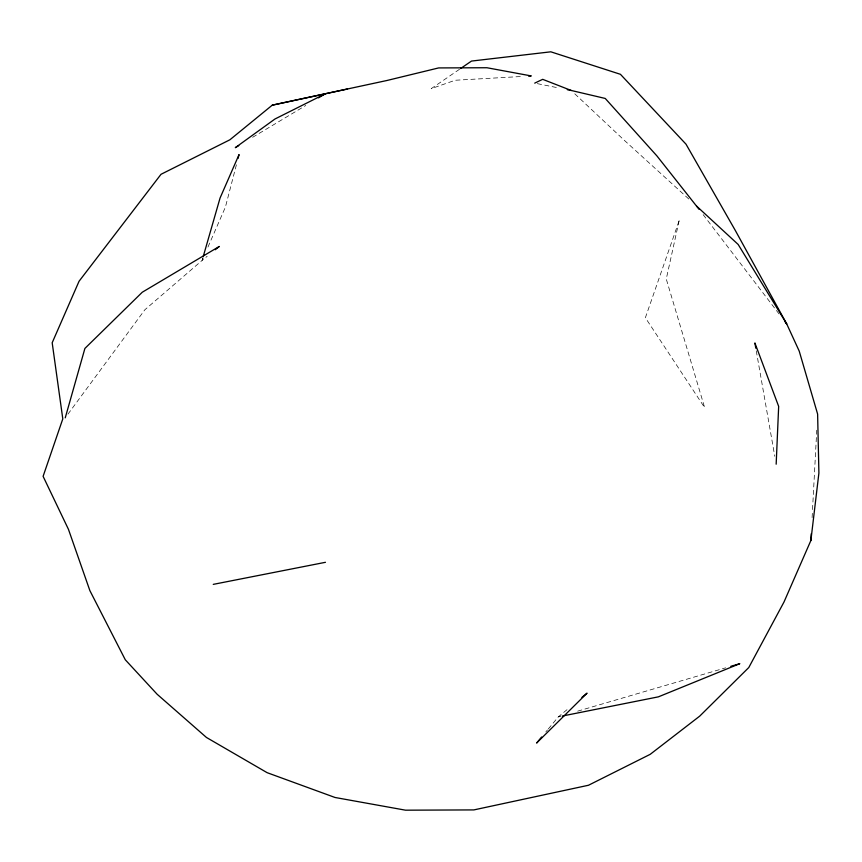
<?xml version="1.0" encoding="UTF-8"?>
<svg xmlns="http://www.w3.org/2000/svg" width="862" height="862" viewBox="0 0 862 862"><rect width="100%" height="100%" fill="white"/><g stroke="black" fill="none" stroke-linecap="round" stroke-linejoin="round"><path stroke-width="0.65" stroke-dasharray="4.31 3.23" d="M812.101 517.631L812.457 510.907M812.532 509.571L816.756 430.224M236.393 164.825L225.391 207.16L206.88 249.517M202.85 257.867L202.117 260.41L144.859 309.77L67.624 414.59M203.173 257.997L202.117 260.41L207.171 256.305M545.818 731.957L547.489 729.942M548.329 728.929L558.371 716.818L568.608 708.37M459.511 69.283L431.194 88.667L455.179 80.252L521.909 76.47M252.631 137.295L305.773 105.476M560.947 716.063L558.371 716.818L561 716.29M577.68 711.161L725.664 667.824M537.317 83.646L559.481 88.107M688.77 198.982L623.722 139.773L573.165 92.299M703.144 214.649L779.431 314.414M756.265 350.845L774.776 456.289M679.127 220.715L666.261 279.008L704.674 407.661L645.369 317.744L679.127 220.715"/><path stroke-width="1.29" d="M776.166 464.198L778.666 406.39L754.886 342.936L755.802 348.205M528.578 76.082L531.251 75.931L486.933 67.742L438.629 67.926L386.866 80.511L272.263 105.164L229.885 139.795L161.022 174.286L79.056 281.26L52.183 342.753L62.797 418.9L43.1 476.341L68.454 529.333L89.885 590.642L125.292 659.775L157.132 694.244L206.449 737.463L267.123 772.675L335.027 797.479L405.539 810.183L473.852 809.914L588.466 785.26L650.207 754.325L699.707 716.139L748.787 667.533L784.011 601.988L810.883 540.496L811.239 533.772M810.883 540.496L818.9 473.055L817.618 414.083L799.214 351.093L786.737 323.961L735.426 230.66L686.001 144.169L620.435 74.304L550.818 51.817L471.492 61.073L460.599 68.529M238.063 158.403L239.065 154.557L220.058 198.034L203.216 256.596M65.243 417.833L84.907 348.431L142.273 292.229L219.282 246.457L215.241 249.743M541.627 736.999L536.606 743.055L587.044 693.156L581.925 697.38M238.763 145.592L235.304 147.671L275 118.978L325.405 93.721L318.477 97.869M534.709 83.129L542.694 79.336L571.215 90.467L605.243 98.451L656.898 155.893L699.082 209.337M730.814 666.315L739.822 663.675L658.406 696.841L562.326 716.031M272.263 105.164L347.526 88.991M213.259 584.371L325.459 562.304M567.304 89.68L571.215 90.467M696.647 206.158L738.163 244.463L786.737 323.961L785.12 321.838"/></g></svg>
